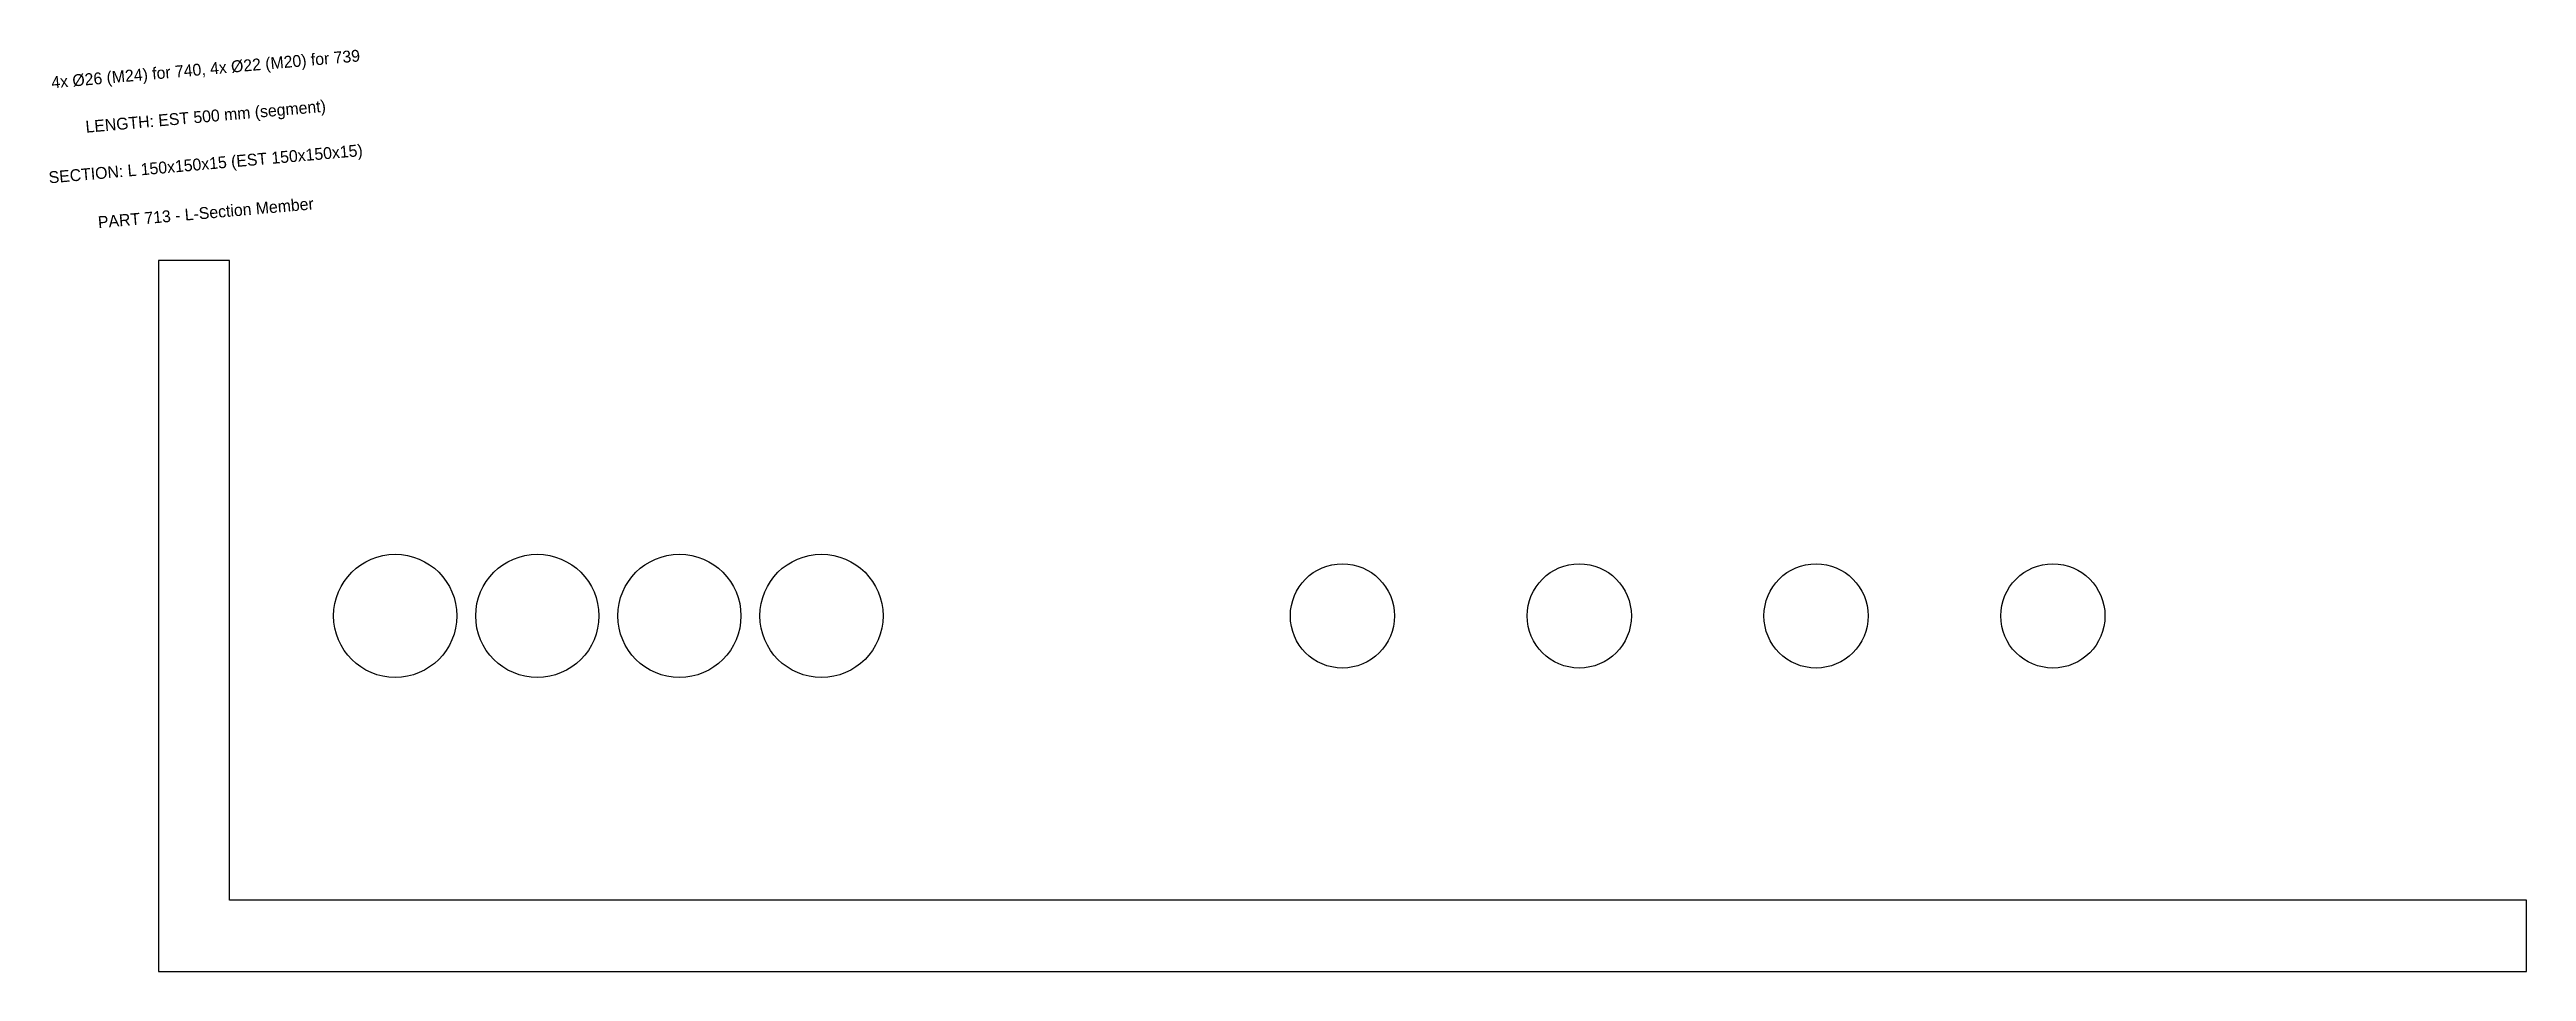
# Model space of a CAD drawing. Header units: millimetres. Extents: x -23 to 500, y 0 to 194.
import ezdxf

# ---------------------------------------------------------------- set-up
doc = ezdxf.new("R2010")
doc.units = ezdxf.units.MM
doc.layers.add('ANNOTATION', color=7, linetype='Continuous')
doc.layers.add('GEOMETRY', color=1, linetype='Continuous')

msp = doc.modelspace()

# ---------------------------------------------------------------- linework, layer by layer
at = {"layer": 'GEOMETRY'}
msp.add_lwpolyline([(0, 0), (500, 0), (500, 15), (15, 15), (15, 150), (0, 150), (0, 0)], dxfattribs=at)
for centre, radius in [((50, 75), 13), ((80, 75), 13), ((110, 75), 13), ((140, 75), 13), ((250, 75), 11), ((300, 75), 11), ((350, 75), 11), ((400, 75), 11)]:
    msp.add_circle(centre, radius, dxfattribs=at)

# ---------------------------------------------------------------- texts
at = {"layer": 'ANNOTATION', "char_height": 2.5, "attachment_point": 5, "rotation": 5}
for s, insert in [('4x Ø26 (M24) for 740, 4x Ø22 (M20) for 739', (10, 190)), ('LENGTH: EST 500 mm (segment)', (10, 180)), ('SECTION: L 150x150x15 (EST 150x150x15)', (10, 170)), ('PART 713 - L-Section Member', (10, 160))]:
    msp.add_mtext(s, dxfattribs=dict(at, insert=insert))

doc.saveas('drawing.dxf')
